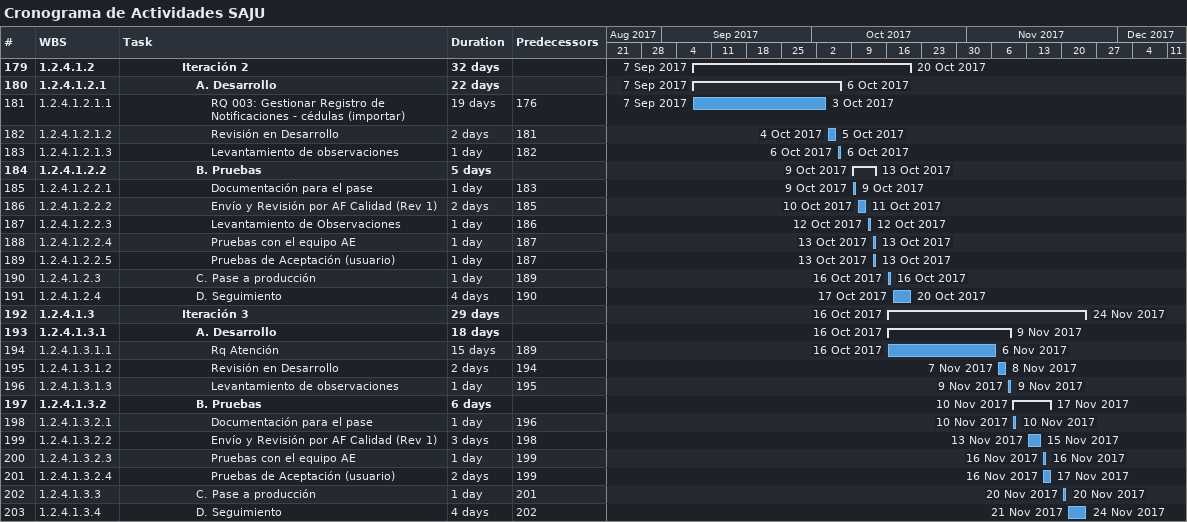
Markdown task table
Cronograma de Actividades SAJU

| ID | WBS | Task | Duration | Start | Finish | Predecessors |
|---|---|---|---|---|---|---|
| 179 | 1.2.4.1.2 | **Iteración 2** | 32d | 2017-09-07 | 2017-10-20 |  |
| 180 | 1.2.4.1.2.1 | **A. Desarrollo** | 22d | 2017-09-07 | 2017-10-06 |  |
| 181 | 1.2.4.1.2.1.1 | RQ 003: Gestionar Registro de Notificaciones - cédulas (importar) | 19d | 2017-09-07 | 2017-10-03 | 176 |
| 182 | 1.2.4.1.2.1.2 | Revisión en Desarrollo | 2d | 2017-10-04 | 2017-10-05 | 181 |
| 183 | 1.2.4.1.2.1.3 | Levantamiento de observaciones | 1d | 2017-10-06 | 2017-10-06 | 182 |
| 184 | 1.2.4.1.2.2 | **B. Pruebas** | 5d | 2017-10-09 | 2017-10-13 |  |
| 185 | 1.2.4.1.2.2.1 | Documentación para el pase | 1d | 2017-10-09 | 2017-10-09 | 183 |
| 186 | 1.2.4.1.2.2.2 | Envío y Revisión por AF Calidad (Rev 1) | 2d | 2017-10-10 | 2017-10-11 | 185 |
| 187 | 1.2.4.1.2.2.3 | Levantamiento de Observaciones | 1d | 2017-10-12 | 2017-10-12 | 186 |
| 188 | 1.2.4.1.2.2.4 | Pruebas con el equipo AE | 1d | 2017-10-13 | 2017-10-13 | 187 |
| 189 | 1.2.4.1.2.2.5 | Pruebas de Aceptación (usuario) | 1d | 2017-10-13 | 2017-10-13 | 187 |
| 190 | 1.2.4.1.2.3 | C. Pase a producción | 1d | 2017-10-16 | 2017-10-16 | 189 |
| 191 | 1.2.4.1.2.4 | D. Seguimiento | 4d | 2017-10-17 | 2017-10-20 | 190 |
| 192 | 1.2.4.1.3 | **Iteración 3** | 29d | 2017-10-16 | 2017-11-24 |  |
| 193 | 1.2.4.1.3.1 | **A. Desarrollo** | 18d | 2017-10-16 | 2017-11-09 |  |
| 194 | 1.2.4.1.3.1.1 | Rq Atención | 15d | 2017-10-16 | 2017-11-06 | 189 |
| 195 | 1.2.4.1.3.1.2 | Revisión en Desarrollo | 2d | 2017-11-07 | 2017-11-08 | 194 |
| 196 | 1.2.4.1.3.1.3 | Levantamiento de observaciones | 1d | 2017-11-09 | 2017-11-09 | 195 |
| 197 | 1.2.4.1.3.2 | **B. Pruebas** | 6d | 2017-11-10 | 2017-11-17 |  |
| 198 | 1.2.4.1.3.2.1 | Documentación para el pase | 1d | 2017-11-10 | 2017-11-10 | 196 |
| 199 | 1.2.4.1.3.2.2 | Envío y Revisión por AF Calidad (Rev 1) | 3d | 2017-11-13 | 2017-11-15 | 198 |
| 200 | 1.2.4.1.3.2.3 | Pruebas con el equipo AE | 1d | 2017-11-16 | 2017-11-16 | 199 |
| 201 | 1.2.4.1.3.2.4 | Pruebas de Aceptación (usuario) | 2d | 2017-11-16 | 2017-11-17 | 199 |
| 202 | 1.2.4.1.3.3 | C. Pase a producción | 1d | 2017-11-20 | 2017-11-20 | 201 |
| 203 | 1.2.4.1.3.4 | D. Seguimiento | 4d | 2017-11-21 | 2017-11-24 | 202 |
